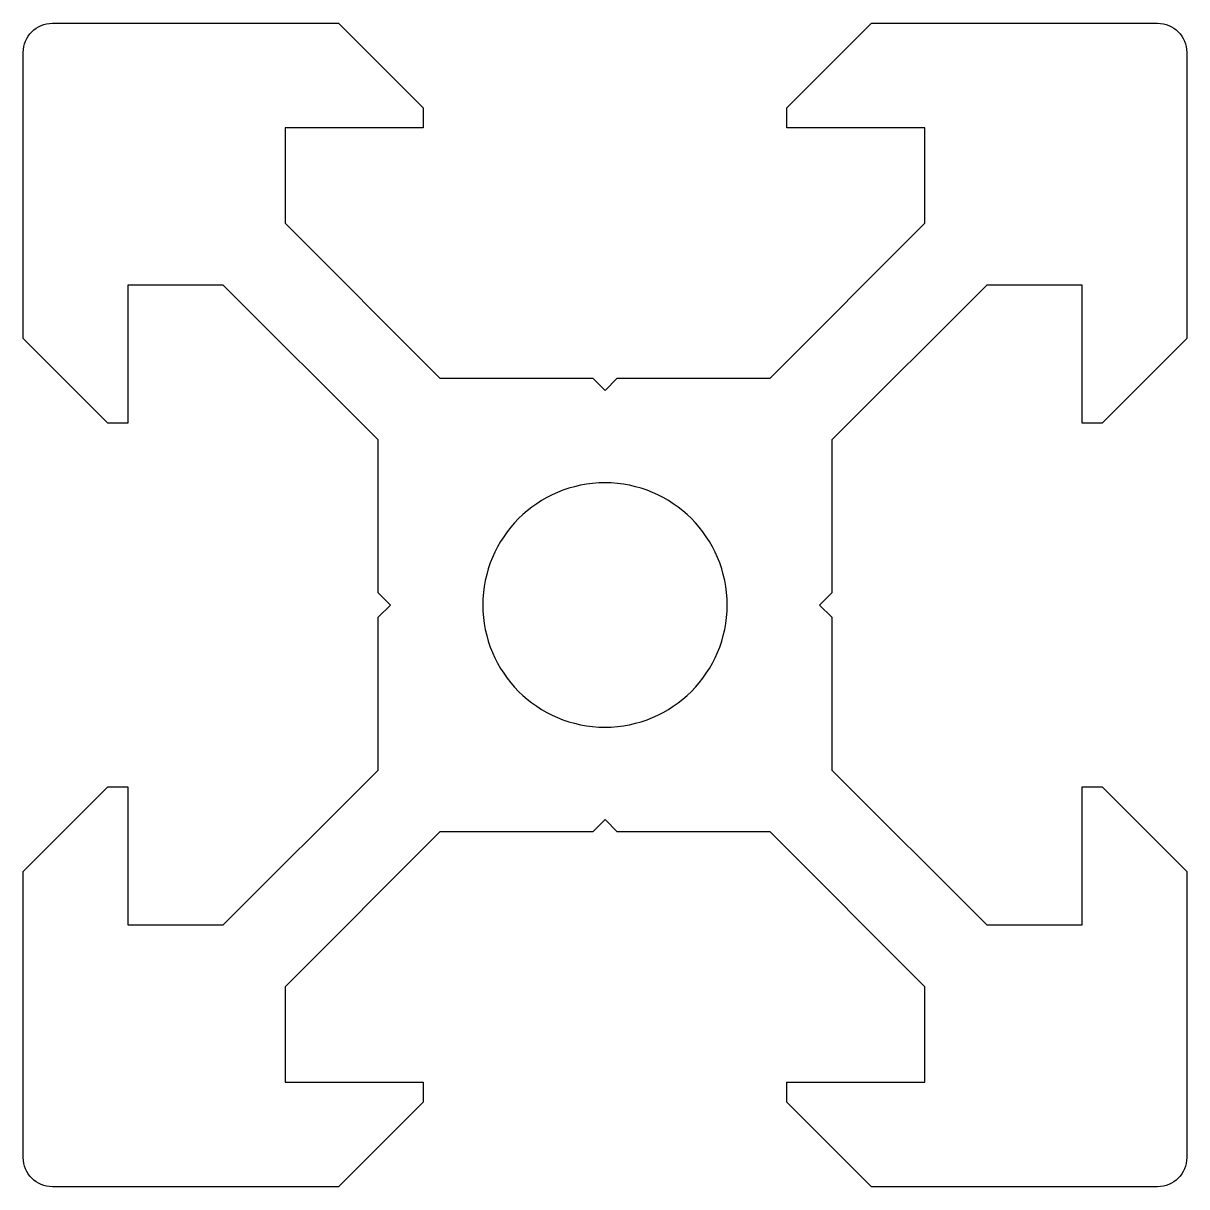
# Model space of a CAD drawing. Extents: x -10 to 10, y -10 to 10.
import ezdxf

# ---------------------------------------------------------------- set-up
doc = ezdxf.new("R2010")
doc.units = 0
doc.header["$MEASUREMENT"] = 0
doc.layers.get('0').update_dxf_attribs({"true_color": 0xffffff})

msp = doc.modelspace()

# ---------------------------------------------------------------- linework, layer by layer
at = {"color": 0, "flags": 128}
for points in [[(3.9, -0.21), (3.9, -2.839), (6.561, -5.5), (8.2, -5.5), (8.2, -3.125), (8.545, -3.125), (10, -4.58), (10, -9.5, -0.414214), (9.5, -10), (4.58, -10), (3.125, -8.545), (3.125, -8.2), (5.5, -8.2), (5.5, -6.561), (2.839, -3.9), (0.21, -3.9), (0, -3.69), (-0.21, -3.9), (-2.839, -3.9), (-5.5, -6.561), (-5.5, -8.2), (-3.125, -8.2), (-3.125, -8.545), (-4.58, -10), (-9.5, -10, -0.414214), (-10, -9.5), (-10, -4.58), (-8.545, -3.125), (-8.2, -3.125), (-8.2, -5.5), (-6.561, -5.5), (-3.9, -2.839), (-3.9, -0.21), (-3.69, 0), (-3.9, 0.21), (-3.9, 2.839), (-6.561, 5.5), (-8.2, 5.5), (-8.2, 3.125), (-8.545, 3.125), (-10, 4.58), (-10, 9.5, -0.414214), (-9.5, 10), (-4.58, 10), (-3.125, 8.545), (-3.125, 8.2), (-5.5, 8.2), (-5.5, 6.561), (-2.839, 3.9), (-0.21, 3.9), (0, 3.69), (0.21, 3.9), (2.839, 3.9), (5.5, 6.561), (5.5, 8.2), (3.125, 8.2), (3.125, 8.545), (4.58, 10), (9.5, 10, -0.414214), (10, 9.5), (10, 4.58), (8.545, 3.125), (8.2, 3.125), (8.2, 5.5), (6.561, 5.5), (3.9, 2.839), (3.9, 0.21), (3.69, 0)], [(2.1, 0, 1), (-2.1, 0, 1)]]:
    msp.add_lwpolyline(points, format="xyb", close=True, dxfattribs=at)

doc.saveas('drawing.dxf')
